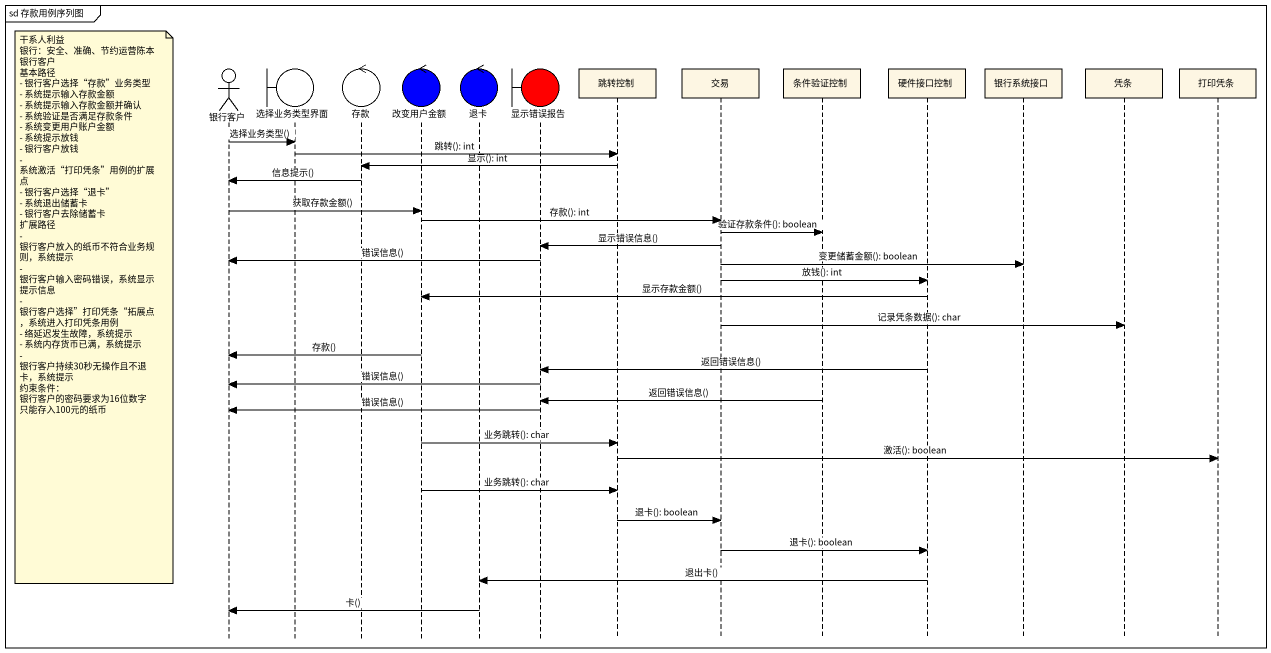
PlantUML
@startuml
mainframe sd 存款用例序列图
hide footbox
actor 银行客户
boundary 选择业务类型界面
control 存款
control 改变用户金额 #0000FF
control 退卡 #0000FF
boundary 显示错误报告 #FF0000
participant 跳转控制
participant 交易
participant 条件验证控制
participant 硬件接口控制
participant 银行系统接口
participant 凭条
participant 打印凭条

银行客户 -> 选择业务类型界面 : 选择业务类型()
选择业务类型界面 -> 跳转控制 : 跳转(): int
跳转控制 -> 存款 : 显示(): int
存款 -> 银行客户 : 信息提示()
银行客户 -> 改变用户金额 : 获取存款金额()
改变用户金额 -> 交易 : 存款(): int
交易 -> 条件验证控制 : 验证存款条件(): boolean
交易 -> 显示错误报告 : 显示错误信息()
显示错误报告 -> 银行客户 : 错误信息()
交易 -> 银行系统接口 : 变更储蓄金额(): boolean
交易 -> 硬件接口控制 : 放钱(): int
硬件接口控制 -> 改变用户金额 : 显示存款金额()
note left of 银行客户
  干系人利益
  银行：安全、准确、节约运营陈本
  银行客户
  基本路径
  - 银行客户选择“存款”业务类型
  - 系统提示输入存款金额
  - 系统提示输入存款金额并确认
  - 系统验证是否满足存款条件
  - 系统变更用户账户金额
  - 系统提示放钱
  - 银行客户放钱
  - 系统激活“打印凭条”用例的扩展点
  - 银行客户选择“退卡”
  - 系统退出储蓄卡
  - 银行客户去除储蓄卡
  扩展路径
  - 银行客户放入的纸币不符合业务规则，系统提示
  - 银行客户输入密码错误，系统显示提示信息
  - 银行客户选择”打印凭条“拓展点，系统进入打印凭条用例
  - 络延迟发生故障，系统提示
  - 系统内存货币已满，系统提示
  - 银行客户持续30秒无操作且不退卡，系统提示
  约束条件：
  银行客户的密码要求为16位数字
  只能存入100元的纸币
end note
交易 -> 凭条 : 记录凭条数据(): char
改变用户金额 -> 银行客户 : 存款()
硬件接口控制 -> 显示错误报告 : 返回错误信息()
显示错误报告 -> 银行客户 : 错误信息()
条件验证控制 -> 显示错误报告 : 返回错误信息()
显示错误报告 -> 银行客户 : 错误信息()
改变用户金额 -> 跳转控制 : 业务跳转(): char
跳转控制 -> 打印凭条 : 激活(): boolean
改变用户金额 -> 跳转控制 : 业务跳转(): char
跳转控制 -> 交易 : 退卡(): boolean
交易 -> 硬件接口控制 : 退卡(): boolean
硬件接口控制 -> 退卡 : 退出卡()
退卡 -> 银行客户 : 卡()
@enduml
